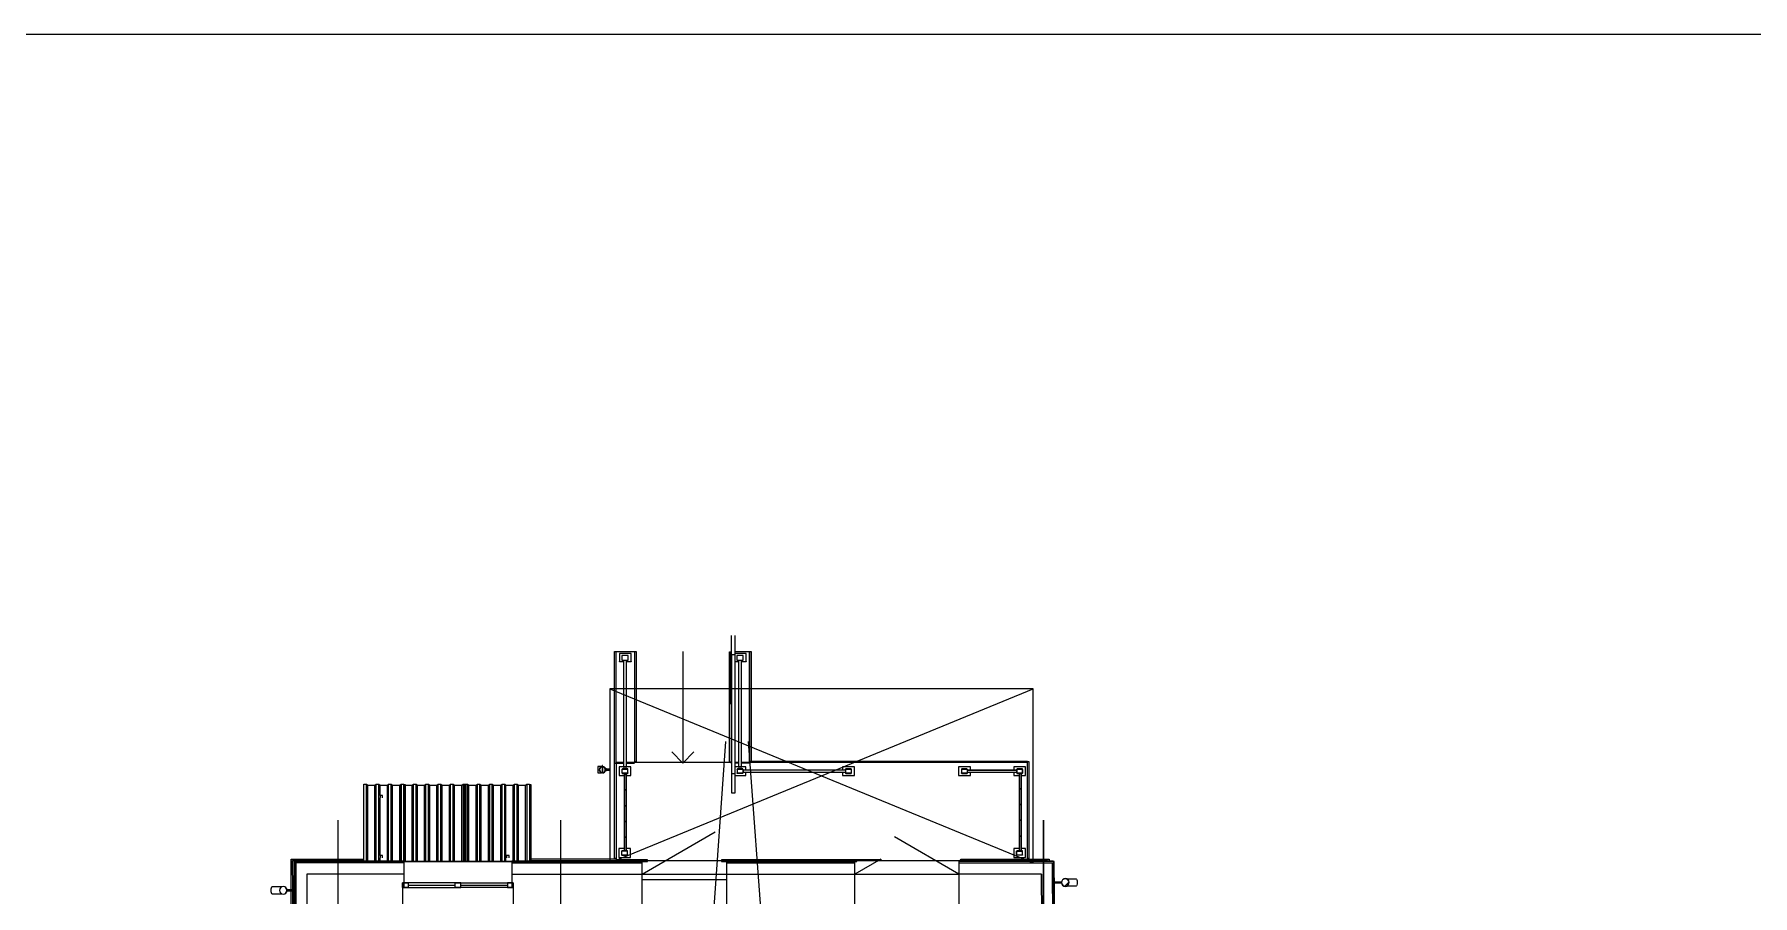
# Model space of a CAD drawing. Header units: millimetres. Extents: x -13069 to 207500, y -71366 to 56785.
# Drawn here: x 160737 to 183879, y 45186 to 56785 of the extents above; entities that cross this region are included whole.
import ezdxf

# ---------------------------------------------------------------- set-up
doc = ezdxf.new("R2010")
doc.units = ezdxf.units.MM
doc.layers.add('PDF _Геометрия', color=7, linetype='Continuous', true_color=0x999999)
doc.layers.add('PDF _Ригели', color=7, linetype='Continuous', true_color=0x959595)
doc.layers.add('PDF _Подложка без мебели', color=7, linetype='Continuous')

msp = doc.modelspace()

# ---------------------------------------------------------------- linework, layer by layer
at = {"layer": 'PDF _Геометрия', "color": 7, "lineweight": 13}
msp.add_lwpolyline([(207020.42, -26314.856), (207020.42, 56785.131), (90620.112, 56785.131), (90620.112, -26314.258)], close=True, dxfattribs=at)
at = {"layer": 'PDF _Подложка без мебели', "lineweight": 18}
for points in [[(170125.92, 48429.932), (170125.92, 48589.932), (170125.92, 48689.932)], [(170175.92, 48429.932), (170175.92, 48589.932), (170175.92, 48689.932)], [(168570.622, 45687.142), (168550.621, 45687.142), (168550.621, 48471.892), (168570.622, 48471.892)], [(168570.622, 46977.142), (168570.622, 48471.892), (168820.622, 48471.892), (168840.623, 48471.892), (168840.623, 46987.142), (168820.622, 46987.142)], [(168705.925, 48338.072), (168775.322, 48338.072), (168775.322, 48444.992), (168615.922, 48444.992), (168615.922, 48338.072), (168673.924, 48338.072)], [(168820.622, 48471.892), (168820.622, 46987.142), (168820.622, 46977.142)], [(169470.622, 48471.892), (169470.622, 48171.892), (169470.622, 47871.892), (169470.622, 47571.892), (169470.622, 47271.942), (169470.622, 46977.142)], [(170100.621, 48171.892), (170100.621, 48469.392), (170118.119, 48469.392)], [(170118.119, 47766.672), (170118.119, 48471.892), (170125.92, 48471.892)], [(170175.92, 48471.892), (170368.119, 48471.892), (170368.119, 46997.142), (174110.624, 46997.142), (174110.624, 46991.942), (174130.619, 46991.942), (174130.619, 45687.142), (174110.624, 45687.142)], [(170255.925, 48338.072), (170325.322, 48338.072), (170325.322, 48444.992), (170175.92, 48444.992)], [(170370.622, 46997.142), (170370.622, 48471.892), (170390.623, 48471.892), (170390.623, 46997.142)], [(168673.924, 48335.342), (168615.922, 48335.342), (168615.922, 48338.072)], [(168673.924, 46919.642), (168673.924, 48355.712)], [(168705.925, 48355.712), (168705.925, 46919.642)], [(168775.322, 48338.072), (168775.322, 48335.342), (168705.925, 48335.342)], [(170100.621, 47871.892), (170100.621, 48170.462)], [(170175.92, 48338.072), (170223.924, 48338.072)], [(170223.924, 48335.342), (170175.92, 48335.342)], [(170223.924, 46919.642), (170223.924, 48355.712)], [(170255.925, 48355.712), (170255.925, 46919.642)], [(170325.322, 48338.072), (170325.322, 48335.342), (170255.925, 48335.342)], [(168488.023, 47971.892), (174188.023, 45627.142), (174188.023, 47971.892), (168488.023, 47971.892), (168488.023, 45627.142), (174188.023, 47971.892)], [(170120.622, 47766.672), (170120.622, 46984.642), (170100.621, 46984.642), (170100.621, 47871.522)], [(169620.622, 47121.942), (169470.622, 46971.942), (169320.622, 47121.942)], [(170118.119, 46977.142), (170118.119, 46984.642)], [(170368.119, 46977.142), (170368.119, 46997.142)], [(168673.924, 46977.142), (168570.622, 46977.142), (168570.622, 45677.142), (167425.12, 45677.142)], [(168374.321, 46923.542), (168327.024, 46923.542), (168327.024, 46922.342), (168327.024, 46918.742), (168327.024, 46913.142), (168327.024, 46905.742), (168327.024, 46896.942), (168327.024, 46887.342), (168327.024, 46877.442), (168327.024, 46867.842), (168327.024, 46859.042), (168327.024, 46851.642), (168327.024, 46846.042), (168327.024, 46842.442), (168327.024, 46841.342), (168374.321, 46841.342)], [(168355.619, 46902.142), (168351.023, 46897.542)], [(168372.923, 46919.442), (168369.725, 46916.342)], [(168444.822, 46877.442), (168481.321, 46877.442), (168481.321, 46887.442), (168444.822, 46887.442)], [(168550.621, 46971.942), (168570.622, 46971.942), (168673.924, 46971.942)], [(168673.924, 46922.742), (168611.924, 46922.742), (168611.924, 46802.742), (168683.921, 46802.742)], [(168656.919, 46888.742), (168725.621, 46888.742)], [(168683.72, 45789.242), (168683.72, 46832.742)], [(168685.221, 46807.542), (168710.423, 46832.742), (168714.421, 46836.742)], [(170125.92, 46977.142), (168705.925, 46977.142)], [(168705.925, 46971.942), (168820.622, 46971.942)], [(168713.621, 46802.742), (168771.324, 46802.742), (168771.324, 46922.742), (168705.925, 46922.742)], [(168713.725, 45787.642), (168713.725, 46832.742)], [(168727.323, 46887.042), (168727.323, 46838.343)], [(168727.323, 46849.542), (168731.321, 46853.542)], [(170125.92, 46971.942), (170118.119, 46971.942)], [(170125.92, 46829.642), (170175.92, 46829.642)], [(170223.924, 46977.142), (170175.92, 46977.142)], [(170223.924, 46971.942), (170175.92, 46971.942)], [(170223.924, 46922.742), (170175.92, 46922.742)], [(170175.92, 46802.742), (170321.324, 46802.742), (170321.324, 46848.042)], [(170201.322, 46887.042), (170201.322, 46838.343)], [(170206.919, 46888.742), (170275.621, 46888.742)], [(170251.322, 46888.742), (170255.32, 46892.742), (170255.925, 46893.242)], [(174110.624, 45647.142), (174110.624, 45687.142), (174110.624, 46977.142), (170368.119, 46977.142), (170255.925, 46977.142)], [(170368.119, 46971.942), (170255.925, 46971.942)], [(170321.324, 46877.742), (170321.324, 46922.742), (170255.925, 46922.742)], [(170277.323, 46887.042), (170277.323, 46838.343)], [(171661.32, 46877.942), (170281.419, 46877.942), (170281.419, 46873.742), (170281.419, 46852.942), (170281.419, 46847.942), (171661.32, 46847.942)], [(171661.32, 46873.742), (170281.419, 46873.742)], [(171621.922, 46848.042), (171621.922, 46802.742), (171781.321, 46802.742), (171781.321, 46922.742), (171621.922, 46922.742), (171621.922, 46877.742)], [(171666.923, 46888.742), (171735.624, 46888.742)], [(171680.32, 46832.742), (171684.324, 46836.742)], [(173343.321, 46877.742), (173343.321, 46922.742), (173183.921, 46922.742), (173183.921, 46802.742), (173343.321, 46802.742), (173343.321, 46848.142)], [(173303.324, 46877.942), (173967.222, 46877.942)], [(173967.222, 46873.742), (173303.324, 46873.742)], [(173303.324, 46847.942), (173967.222, 46847.942)], [(174033.421, 46802.742), (174087.223, 46802.742), (174087.223, 46922.742), (173927.824, 46922.742), (173927.824, 46877.742)], [(173927.824, 46848.042), (173927.824, 46802.742), (174003.721, 46802.742)], [(173972.819, 46888.742), (174041.52, 46888.742)], [(174003.52, 45789.242), (174003.52, 46832.742)], [(174005.021, 46824.042), (174013.725, 46832.742), (174017.723, 46836.742)], [(174033.525, 45787.642), (174033.525, 46832.742)], [(174043.223, 46887.042), (174043.223, 46838.343)], [(174043.223, 46862.142), (174047.221, 46866.143)], [(165175.022, 45647.142), (165175.022, 46688.542), (165210.02, 46688.542), (165227.024, 46671.942), (165324.723, 46671.942), (165341.722, 46688.542), (165376.719, 46688.542), (165393.724, 46671.942), (165491.423, 46671.942), (165508.421, 46688.542), (165543.425, 46688.542), (165560.423, 46671.942), (165658.122, 46671.942), (165675.12, 46688.542), (165710.124, 46688.542), (165710.124, 45647.042)], [(165210.02, 45647.142), (165210.02, 46688.542)], [(165227.024, 45647.142), (165227.024, 46671.942)], [(165324.723, 45647.142), (165324.723, 46671.942)], [(165341.722, 45647.142), (165341.722, 46688.542)], [(165376.719, 45647.142), (165376.719, 46688.542)], [(165427.623, 46504.342), (165427.623, 46533.442), (165393.223, 46533.442), (165393.223, 46508.542)], [(165393.724, 46533.442), (165393.724, 46671.942)], [(165491.423, 45647.142), (165491.423, 46671.942)], [(165508.421, 45647.142), (165508.421, 46688.542)], [(165543.425, 45647.142), (165543.425, 46688.542)], [(165560.423, 45647.142), (165560.423, 46671.942)], [(165658.122, 45647.142), (165658.122, 46671.942)], [(165675.12, 46688.542), (165675.12, 45647.142)], [(165676.622, 45647.142), (165676.622, 46688.542), (165711.619, 46688.542), (165711.619, 45647.142)], [(165711.619, 46688.042), (165730.119, 46681.642), (165730.119, 45647.142)], [(165730.119, 46671.942), (165826.322, 46671.942), (165843.321, 46688.542), (165878.324, 46688.542), (165895.323, 46671.942), (165993.022, 46671.942), (166010.02, 46688.542), (166045.024, 46688.542), (166062.022, 46671.942), (166159.721, 46671.942), (166176.719, 46688.542), (166211.723, 46688.542), (166228.721, 46671.942), (166326.42, 46671.942), (166343.425, 46688.542), (166378.422, 46688.542), (166395.42, 46671.942), (166493.119, 46671.942), (166510.124, 46688.542), (166545.121, 46688.542), (166545.121, 45647.142)], [(165826.322, 45647.142), (165826.322, 46671.942)], [(165843.321, 45647.142), (165843.321, 46688.542)], [(165878.324, 45647.142), (165878.324, 46688.542)], [(165895.323, 45647.142), (165895.323, 46671.942)], [(165993.022, 45647.142), (165993.022, 46671.942)], [(166010.02, 45647.142), (166010.02, 46688.542)], [(166045.024, 45647.142), (166045.024, 46688.542)], [(166062.022, 45647.142), (166062.022, 46671.942)], [(166159.721, 45647.142), (166159.721, 46671.942)], [(166176.719, 45647.142), (166176.719, 46688.542)], [(166211.723, 45647.142), (166211.723, 46688.542)], [(166228.721, 45647.142), (166228.721, 46671.942)], [(166326.42, 45647.142), (166326.42, 46671.942)], [(166343.425, 45647.142), (166343.425, 46688.542)], [(166378.422, 45647.142), (166378.422, 46688.542)], [(166395.42, 45647.142), (166395.42, 46671.942)], [(166493.119, 45647.142), (166493.119, 46671.942)], [(166510.124, 46688.542), (166510.124, 45647.142)], [(166536.619, 45647.142), (166536.619, 46688.542), (166571.623, 46688.542), (166588.621, 46671.942), (166686.32, 46671.942), (166703.324, 46688.542), (166738.322, 46688.542), (166755.32, 46671.942), (166853.019, 46671.942), (166870.024, 46688.542), (166905.021, 46688.542), (166922.02, 46671.942), (167019.725, 46671.942), (167036.723, 46688.542), (167071.72, 46688.542), (167088.725, 46671.942), (167186.424, 46671.942), (167203.422, 46688.542), (167238.42, 46688.542), (167255.424, 46671.942), (167353.123, 46671.942), (167370.121, 46688.542), (167405.119, 46688.542), (167425.12, 46681.642), (167425.12, 45647.142)], [(166571.623, 45647.142), (166571.623, 46688.542)], [(166588.621, 45647.142), (166588.621, 46671.942)], [(166686.32, 45647.142), (166686.32, 46671.942)], [(166703.324, 45647.142), (166703.324, 46688.542)], [(166738.322, 45647.142), (166738.322, 46688.542)], [(166755.32, 45647.142), (166755.32, 46671.942)], [(166853.019, 45647.142), (166853.019, 46671.942)], [(166870.024, 45647.142), (166870.024, 46688.542)], [(166905.021, 45647.142), (166905.021, 46688.542)], [(166922.02, 45647.142), (166922.02, 46671.942)], [(167019.725, 45647.142), (167019.725, 46671.942)], [(167036.723, 45647.142), (167036.723, 46688.542)], [(167071.72, 45647.142), (167071.72, 46688.542)], [(167088.725, 45647.142), (167088.725, 46671.942)], [(167186.424, 45647.142), (167186.424, 46671.942)], [(167203.422, 45647.142), (167203.422, 46688.542)], [(167238.42, 45647.142), (167238.42, 46688.542)], [(167255.424, 45647.142), (167255.424, 46671.942)], [(167353.123, 45647.142), (167353.123, 46671.942)], [(167370.121, 46688.542), (167370.121, 45647.142)], [(167405.119, 46688.542), (167405.119, 45647.142)], [(168685.221, 46595.342), (168712.223, 46622.342)], [(174005.021, 46611.842), (174032.023, 46638.842)], [(165393.724, 45727.142), (165393.724, 46504.342)], [(168685.221, 46383.242), (168712.223, 46410.242)], [(174005.021, 46399.742), (174032.023, 46426.742)], [(168685.221, 46171.142), (168712.223, 46198.142)], [(174005.021, 46187.642), (174032.023, 46214.642)], [(167187.022, 45297.142), (167187.022, 45357.142), (167111.021, 45357.142), (167187.022, 45357.142), (167187.022, 45297.142), (167187.022, 44967.142), (168921.025, 44967.142), (168921.025, 45477.142), (169908.323, 46047.142)], [(168685.221, 45958.942), (168712.223, 45985.942)], [(170199.223, 44967.142), (170199.223, 44902.142), (171789.024, 44902.142), (171789.024, 44967.142), (171789.024, 45477.142), (173189.024, 45477.142), (172323.02, 45977.142)], [(174005.021, 45975.442), (174032.023, 46002.442)], [(164196.922, 45261.842), (164195.622, 45677.142), (165175.022, 45677.142)], [(164216.923, 45262.042), (164215.721, 45657.142), (165175.022, 45657.142)], [(164237.919, 41587.142), (164237.919, 45647.142), (165717.021, 45647.142), (165717.021, 45648.142), (164248.924, 45648.142), (164248.924, 45647.142)], [(164238.92, 45647.142), (164238.92, 41587.142)], [(165717.021, 45627.142), (164408.921, 45627.142), (164258.921, 45627.142), (164258.921, 41587.142), (164258.921, 45647.142)], [(165427.623, 45693.842), (165427.623, 45727.142), (165393.223, 45727.142), (165393.223, 45698.042)], [(165393.724, 45647.142), (165393.724, 45693.842)], [(165717.021, 45648.142), (167167.021, 45648.142)], [(165717.021, 45477.142), (165717.021, 45647.142), (167167.021, 45647.142), (167167.021, 45477.142), (167167.021, 45357.142), (167167.021, 45297.142)], [(167131.822, 45693.842), (167131.822, 45727.142), (167097.422, 45727.142), (167097.422, 45693.842)], [(168993.022, 45648.142), (167167.021, 45648.142), (167167.021, 45647.142), (168921.025, 45647.142)], [(167167.021, 45627.142), (168756.822, 45627.142), (168921.025, 45627.142)], [(167425.12, 45657.142), (168570.622, 45657.142)], [(168570.622, 45677.142), (168570.622, 45648.142)], [(168921.025, 45477.142), (168921.025, 45647.142), (168993.022, 45647.142), (168993.022, 45667.142), (168570.622, 45667.142)], [(168683.824, 45819.242), (168607.621, 45819.242), (168607.621, 45699.242), (168766.923, 45699.242), (168766.923, 45819.242), (168713.621, 45819.242)], [(168650.92, 45734.942), (168650.92, 45783.642)], [(168721.324, 45733.242), (168652.623, 45733.242)], [(168667.619, 45729.242), (168671.623, 45733.242)], [(168722.923, 45783.642), (168722.923, 45734.942)], [(168993.022, 45657.142), (169993.022, 45657.142)], [(172135.423, 45677.142), (171789.024, 45477.142), (171789.024, 45647.142), (171812.022, 45647.142), (171812.022, 45667.142), (169993.022, 45667.142), (169993.022, 45647.142), (170061.021, 45647.142), (170061.021, 45477.142)], [(171812.022, 45648.142), (169993.022, 45648.142)], [(170061.021, 45647.142), (171789.024, 45647.142)], [(170061.021, 45627.142), (170176.823, 45627.142), (171789.024, 45627.142)], [(171706.919, 45671.942), (172146.922, 45671.942)], [(171812.022, 45657.142), (173212.022, 45657.142)], [(174476.524, 44758.442), (174469.322, 45647.142), (173189.024, 45647.142), (173189.024, 45477.142)], [(173189.024, 45627.142), (173349.522, 45627.142), (174449.522, 45627.142), (174450.724, 45477.142), (174456.523, 44758.442), (174601.622, 44758.442)], [(173212.022, 45647.142), (173212.022, 45667.142), (174109.623, 45667.142), (174109.623, 45648.142)], [(174459.422, 45647.142), (174459.422, 45648.142), (173212.022, 45648.142)], [(173213.42, 45667.142), (173213.42, 45677.142), (174403.324, 45677.142), (174403.624, 45647.142)], [(174003.624, 45819.242), (173927.421, 45819.242), (173927.421, 45699.242), (174086.723, 45699.242), (174086.723, 45819.242), (174033.421, 45819.242)], [(173970.719, 45734.942), (173970.719, 45783.642)], [(173972.422, 45730.742), (173974.925, 45733.242)], [(174041.124, 45733.242), (173972.422, 45733.242)], [(174032.023, 45790.342), (174029.319, 45787.642), (174026.921, 45785.242)], [(174109.623, 45657.142), (174383.525, 45657.142), (174383.622, 45647.142)], [(174279.521, 38111.242), (174359.52, 38111.842), (174300.022, 45477.142), (174300.724, 45477.142), (174360.319, 38111.842), (174510.319, 38113.043), (174450.724, 45477.142), (174449.522, 45627.142), (174469.523, 45627.142)], [(175896.623, 42355.943), (174606.62, 42355.943), (174606.62, 42316.142), (174609.324, 42313.442), (174649.119, 42313.442), (174651.622, 42310.942), (174651.622, 42308.442), (174601.622, 42308.442), (174601.622, 42358.442), (174601.622, 42508.442), (174474.723, 42508.442), (174458.525, 44508.442), (174601.622, 44508.442), (174601.622, 44558.442), (174601.622, 44608.442), (174601.622, 44758.442), (174601.622, 44778.442), (174477.525, 44778.442), (174470.524, 45647.142), (174469.523, 45647.142), (174476.524, 44778.442), (174477.323, 44778.442), (174477.323, 44758.442)], [(165717.021, 45297.142), (165717.021, 45357.142), (165717.021, 45477.142), (164408.921, 45477.142), (164408.921, 37577.142)], [(167167.021, 45477.142), (168921.025, 45477.142), (170061.021, 45477.142), (171789.024, 45477.142)], [(170061.021, 45397.142), (168921.025, 45397.142)], [(170061.125, 45477.142), (170061.021, 45477.142), (170061.021, 44967.142)], [(174300.022, 45477.142), (173189.024, 45477.142), (173189.024, 44967.142), (173794.12, 44967.142), (173840.519, 39227.542), (173296.72, 39236.743), (171925.022, 39236.743)], [(174570.719, 45367.442), (174472.721, 45366.642)], [(174670.219, 45368.542), (174615.721, 45314.042)], [(174634.22, 45412.942), (174635.52, 45412.942), (174638.224, 45413.042), (174641.124, 45413.042), (174644.12, 45413.042), (174647.422, 45413.042), (174650.92, 45413.142), (174654.624, 45413.142), (174658.525, 45413.142), (174662.522, 45413.242), (174666.722, 45413.242), (174671.122, 45413.242), (174675.724, 45413.343), (174680.424, 45413.343), (174685.221, 45413.343), (174690.22, 45413.442), (174695.323, 45413.442), (174700.523, 45413.542), (174705.925, 45413.542), (174711.32, 45413.642), (174716.923, 45413.642), (174722.52, 45413.642), (174724.925, 45413.742), (174767.424, 45414.042)], [(163942.723, 45307.242), (163985.221, 45307.242), (163990.922, 45307.242), (163996.519, 45307.242), (164002.024, 45307.242), (164007.42, 45307.242), (164012.62, 45307.242), (164017.82, 45307.242), (164022.819, 45307.242), (164027.824, 45307.242), (164032.524, 45307.242), (164037.12, 45307.242), (164041.624, 45307.242), (164045.921, 45307.242), (164050.022, 45307.242), (164053.923, 45307.242), (164057.719, 45307.242), (164061.32, 45307.242), (164064.622, 45307.242), (164067.82, 45307.242), (164070.823, 45307.242), (164073.521, 45307.242), (164075.92, 45307.242)], [(164075.92, 45207.242), (164074.62, 45207.242), (164071.922, 45207.242), (164069.12, 45207.242), (164066.02, 45207.242), (164062.724, 45207.242), (164059.22, 45207.242), (164055.522, 45207.242), (164051.622, 45207.242), (164047.624, 45207.242), (164043.425, 45207.242), (164039.024, 45207.242), (164034.422, 45207.242), (164029.82, 45207.242), (164024.925, 45207.242), (164019.92, 45207.242), (164014.823, 45207.242), (164009.623, 45207.242), (164004.222, 45207.242), (163998.82, 45207.242), (163993.223, 45207.242), (163987.62, 45207.242), (163985.221, 45207.242), (163942.723, 45207.242)], [(164238.92, 45262.242), (164139.72, 45262.242)], [(164139.72, 45252.243), (164238.92, 45252.243)], [(164208.323, 41587.142), (164197.02, 45252.642)], [(164228.324, 41587.142), (164217.021, 45252.442)], [(165697.02, 45297.142), (165773.02, 45297.142), (166404.02, 45297.142), (166480.021, 45297.142), (166480.021, 45357.142), (166404.02, 45357.142), (166480.021, 45357.142), (167111.021, 45357.142), (167111.021, 45297.142), (167187.022, 45297.142), (167111.021, 45297.142), (166480.021, 45297.142), (166404.02, 45297.142), (166404.02, 45357.142), (165773.02, 45357.142), (165697.02, 45357.142), (165773.02, 45357.142), (165773.02, 45297.142), (165697.02, 45297.142), (165697.02, 45357.142), (165697.02, 45297.142), (165697.02, 44967.142)], [(165773.02, 45327.142), (166404.02, 45327.142)], [(166480.021, 45327.142), (167111.021, 45327.142)], [(174472.819, 45356.642), (174570.823, 45357.442)], [(174768.223, 45314.042), (174725.724, 45313.742), (174720.024, 45313.642), (174714.421, 45313.642), (174708.921, 45313.542), (174703.52, 45313.542), (174698.32, 45313.442), (174693.119, 45313.442), (174688.121, 45313.442), (174683.219, 45313.343), (174678.422, 45313.343), (174673.82, 45313.343), (174669.322, 45313.242), (174665.025, 45313.242), (174660.923, 45313.142), (174657.023, 45313.142), (174653.221, 45313.142), (174649.723, 45313.142), (174646.324, 45313.042), (174643.119, 45313.042), (174640.22, 45313.042), (174637.425, 45313.042), (174635.124, 45312.942)]]:
    msp.add_lwpolyline(points, dxfattribs=at)
for points in [[(168648.722, 48355.712), (168733.824, 48355.712), (168733.824, 48421.132), (168648.722, 48421.132)], [(170175.92, 46669.642), (170175.92, 46829.642), (170175.92, 48429.932), (170125.92, 48429.932), (170125.92, 46829.642), (170125.92, 46669.642), (170125.92, 46569.642), (170175.92, 46569.642)], [(170198.722, 48355.712), (170283.824, 48355.712), (170283.824, 48421.132), (170198.722, 48421.132)], [(168388.023, 46843.642), (168388.023, 46921.242)], [(168673.924, 46919.642), (168673.924, 46892.742), (168705.925, 46892.742), (168705.925, 46919.642)], [(168685.221, 45787.642), (168712.223, 45787.642), (168712.223, 46832.742), (168685.221, 46832.742)], [(170223.924, 46919.642), (170223.924, 46892.742), (170255.925, 46892.742), (170255.925, 46919.642)], [(174005.021, 45787.642), (174032.023, 45787.642), (174032.023, 46832.742), (174005.021, 46832.742)]]:
    msp.add_lwpolyline(points, close=True, dxfattribs=at)
for points in [[(168385.923, 46925.942, 0.399689028), (168344.419, 46882.442, 0.414570508), (168388.121, 46839.142, 0.348007386), (168430.223, 46872.442), (168444.822, 46872.442), (168444.822, 46892.342), (168430.119, 46892.342)], [(168390.519, 46925.942, -0.331989255), (168430.119, 46892.342, 0.332502397), (168390.519, 46925.642), (168390.519, 46939.242), (168385.923, 46939.242), (168385.923, 46925.642, 0.399088123), (168344.92, 46882.442, 0.414457075), (168388.121, 46839.142, 0.347626309), (168430.424, 46872.342)], [(168423.124, 46903.542, 0.123178425), (168407.92, 46918.242, 0.124530486), (168388.725, 46923.342, 0.124494035), (168368.119, 46918.242, 0.123178884), (168352.922, 46903.542)], [(168651.322, 46887.042), (168651.322, 46838.343, 0.415340483), (168656.919, 46832.742), (168725.621, 46832.742)], [(168725.621, 46836.742), (168656.919, 46836.742, -0.421325349), (168655.32, 46838.343), (168655.32, 46887.042)], [(168731.321, 46838.343), (168731.321, 46887.042, 0.414493557), (168725.621, 46892.742), (168656.919, 46892.742)], [(170275.621, 46832.742), (170206.919, 46832.742, -0.415340472), (170201.322, 46838.642), (170205.32, 46842.642)], [(170275.621, 46836.742), (170206.919, 46836.742, -0.421325408), (170205.32, 46838.343), (170205.32, 46887.042)], [(170281.321, 46838.343), (170281.321, 46887.042, 0.414493568), (170275.621, 46892.742), (170206.919, 46892.742)], [(171661.32, 46887.042), (171661.32, 46838.343, 0.415118063), (171666.923, 46832.742), (171735.624, 46832.742)], [(171735.624, 46836.742), (171666.923, 46836.742, -0.422745746), (171665.324, 46838.343), (171665.324, 46887.042)], [(171741.319, 46838.343), (171741.319, 46887.042, 0.414712934), (171735.624, 46892.742), (171666.923, 46892.742)], [(171738.92, 46891.342), (171736.863, 46889.383, -0.418963281), (171737.321, 46887.042), (171737.321, 46838.343)], [(173297.721, 46892.742), (173229.02, 46892.742, 0.414493581), (173223.32, 46887.042), (173223.32, 46838.343)], [(173227.323, 46838.343), (173227.323, 46887.042, -0.418963321), (173229.02, 46888.742), (173297.721, 46888.742)], [(173229.02, 46832.742), (173297.721, 46832.742, 0.415111376), (173303.324, 46838.343), (173303.324, 46887.042)], [(173299.321, 46887.042), (173299.321, 46838.343, -0.42274564), (173297.721, 46836.742), (173229.02, 46836.742)], [(173967.222, 46887.042), (173967.222, 46838.343, 0.414935569), (173972.819, 46832.742), (174041.52, 46832.742)], [(174041.52, 46836.742), (173972.819, 46836.742, -0.421315099), (173971.22, 46838.343), (173971.22, 46887.042)], [(174047.221, 46838.343), (174047.221, 46887.042, 0.414493575), (174041.52, 46892.742), (173972.819, 46892.742)], [(164826.622, -7031.659, -0.414190219), (165226.622, -7431.659, -0.4141845), (164826.622, -7831.659, -0.4141845), (164426.622, -7431.659, -0.414190219), (164826.622, -7031.659), (164826.622, 46201.342)], [(167826.622, -7031.659, -0.414190219), (168226.622, -7431.659, -0.4141845), (167826.622, -7831.659, -0.4141845), (167426.622, -7431.659, -0.414190219), (167826.622, -7031.659), (167826.622, 46201.342)], [(174326.622, -7031.659, -0.414190219), (174726.622, -7431.659, -0.4141845), (174326.622, -7831.659, -0.4141845), (173926.622, -7431.659, -0.414190219), (174326.622, -7031.659), (174326.622, 46201.342), (174326.622, -6109.058)], [(168646.922, 45783.642), (168646.922, 45734.942, 0.407902567), (168652.623, 45729.242), (168721.324, 45729.242)], [(168726.921, 45734.942), (168726.921, 45783.642, 0.415313586), (168721.324, 45789.242), (168652.623, 45789.242)], [(168725.399, 45787.022), (168723.02, 45784.642, 0.421420941), (168721.324, 45785.242), (168652.623, 45785.242)], [(174041.124, 45729.242), (173972.016, 45730.339), (173971.421, 45729.742, -0.407902588), (173966.722, 45734.942), (173966.722, 45783.642)], [(174046.72, 45734.942), (174046.72, 45783.642, 0.415313612), (174041.124, 45789.242), (173972.422, 45789.242)], [(173972.422, 45785.242), (174041.124, 45785.242, -0.421420709), (174042.723, 45783.642), (174042.723, 45734.942)], [(174673.625, 45363.343, 0.412300582), (174621.623, 45414.842, 0.414646556), (174569.621, 45362.442, 0.41050283), (174621.623, 45310.842, 0.413929051), (174673.625, 45363.343)], [(174571.623, 45362.442, 0.410391843), (174621.623, 45312.842, 0.4140015), (174671.623, 45363.242, 0.412612432), (174621.623, 45412.842, 0.4140015), (174571.623, 45362.442)]]:
    msp.add_lwpolyline(points, format="xyb", dxfattribs=at)
for points in [[(168429.124, 46882.442, 0.413310348), (168388.023, 46923.542, 0.413310757), (168346.922, 46882.442, 0.414218692), (168388.023, 46841.342, 0.414218284)], [(168349.223, 46882.442, 0.414612024), (168388.023, 46843.642, 0.414611591), (168426.823, 46882.442, 0.413653995), (168388.023, 46921.242, 0.413654429)], [(164088.92, 45205.242, 0.413928007), (164140.922, 45257.242, 0.413925942), (164088.92, 45309.242, 0.413949822), (164036.924, 45257.242, 0.413951888)], [(164088.92, 45307.242, 0.4140015), (164038.92, 45257.242, 0.4140015), (164088.92, 45207.242, 0.4140015), (164138.92, 45257.242, 0.4140015)]]:
    msp.add_lwpolyline(points, format="xyb", close=True, dxfattribs=at)
for centre, radius, start, end in [((168388.375, 46882.326), 41.364, 151.2169479, 178.8691784), ((168388.373, 46882.458), 41.362, 181.1300484, 208.7838254), ((168387.904, 46882.226), 40.793, 210.9578738, 239.0482646), ((168387.802, 46881.954), 40.514, 240.9338944, 269.3200461), ((168388.244, 46881.93), 40.49, 270.6804317, 299.0748096), ((168388.142, 46882.227), 40.793, 300.9515825, 329.0418698), ((168387.743, 46882.359), 41.285, 1.0877798, 28.7919322), ((168387.745, 46882.426), 41.282, 331.2072954, 358.9129927)]:
    msp.add_arc(centre, radius, start, end, dxfattribs=at)
for points in [[(168651.322, 46887.042), (168651.322, 46890.242), (168653.819, 46892.742), (168656.919, 46892.742)], [(168655.32, 46887.042), (168655.32, 46888.042), (168656.022, 46888.742), (168656.919, 46888.742)], [(168725.621, 46888.742), (168726.524, 46888.742), (168727.323, 46888.042), (168727.323, 46887.042)], [(168731.321, 46838.343), (168731.321, 46835.242), (168728.721, 46832.742), (168725.621, 46832.742)], [(168727.323, 46838.343), (168727.323, 46837.442), (168726.524, 46836.742), (168725.621, 46836.742)], [(170201.322, 46887.042), (170201.322, 46890.242), (170203.819, 46892.742), (170206.919, 46892.742)], [(170205.32, 46887.042), (170205.32, 46888.042), (170206.022, 46888.742), (170206.919, 46888.742)], [(170275.621, 46888.742), (170276.524, 46888.742), (170277.323, 46888.042), (170277.323, 46887.042)], [(170281.321, 46838.343), (170281.321, 46835.242), (170278.721, 46832.742), (170275.621, 46832.742)], [(170277.323, 46838.343), (170277.323, 46837.442), (170276.524, 46836.742), (170275.621, 46836.742)], [(171661.32, 46887.042), (171661.32, 46890.242), (171663.822, 46892.742), (171666.923, 46892.742)], [(171665.324, 46887.042), (171665.324, 46888.042), (171666.02, 46888.742), (171666.923, 46888.742)], [(171741.319, 46838.343), (171741.319, 46835.242), (171738.725, 46832.742), (171735.624, 46832.742)], [(171737.321, 46838.343), (171737.321, 46837.442), (171736.521, 46836.742), (171735.624, 46836.742)], [(173229.02, 46832.742), (173225.92, 46832.742), (173223.32, 46835.242), (173223.32, 46838.343)], [(173229.02, 46836.742), (173228.123, 46836.742), (173227.323, 46837.442), (173227.323, 46838.343)], [(173297.721, 46892.742), (173300.822, 46892.742), (173303.324, 46890.242), (173303.324, 46887.042)], [(173297.721, 46888.742), (173298.625, 46888.742), (173299.321, 46888.042), (173299.321, 46887.042)], [(173967.222, 46887.042), (173967.222, 46890.242), (173969.725, 46892.742), (173972.819, 46892.742)], [(173971.22, 46887.042), (173971.22, 46888.042), (173971.922, 46888.742), (173972.819, 46888.742)], [(174041.52, 46888.742), (174042.424, 46888.742), (174043.223, 46888.042), (174043.223, 46887.042)], [(174047.221, 46838.343), (174047.221, 46835.242), (174044.621, 46832.742), (174041.52, 46832.742)], [(174043.223, 46838.343), (174043.223, 46837.442), (174042.424, 46836.742), (174041.52, 46836.742)], [(168646.922, 45783.642), (168646.922, 45786.742), (168649.522, 45789.242), (168652.623, 45789.242)], [(168650.92, 45783.642), (168650.92, 45784.542), (168651.719, 45785.242), (168652.623, 45785.242)], [(168652.623, 45733.242), (168651.719, 45733.242), (168650.92, 45734.042), (168650.92, 45734.942)], [(168726.921, 45734.942), (168726.921, 45731.842), (168724.424, 45729.242), (168721.324, 45729.242)], [(168722.923, 45734.942), (168722.923, 45734.042), (168722.221, 45733.242), (168721.324, 45733.242)], [(173966.722, 45783.642), (173966.722, 45786.742), (173969.322, 45789.242), (173972.422, 45789.242)], [(173970.719, 45783.642), (173970.719, 45784.542), (173971.519, 45785.242), (173972.422, 45785.242)], [(173972.422, 45733.242), (173971.519, 45733.242), (173970.719, 45734.042), (173970.719, 45734.942)], [(174046.72, 45734.942), (174046.72, 45731.842), (174044.224, 45729.242), (174041.124, 45729.242)], [(174042.723, 45734.942), (174042.723, 45734.042), (174042.021, 45733.242), (174041.124, 45733.242)], [(174569.621, 45362.442), (174569.621, 45362.642), (174569.621, 45362.742), (174569.621, 45362.842)], [(174571.623, 45362.442), (174571.623, 45362.642), (174571.623, 45362.742), (174571.623, 45362.842)], [(174671.623, 45363.242), (174671.623, 45363.142), (174671.623, 45363.042), (174671.623, 45362.842)], [(174673.625, 45363.343), (174673.625, 45363.142), (174673.625, 45363.042), (174673.625, 45362.842)], [(174767.409, 45413.787), (174775.909, 45413.856), (174782.99, 45391.513), (174783.213, 45363.913)], [(174783.213, 45363.913), (174783.436, 45336.314), (174776.718, 45313.86), (174768.218, 45313.791)], [(163927.047, 45257.121), (163927.047, 45284.721), (163934.047, 45307.121), (163942.547, 45307.121)], [(163942.547, 45207.121), (163934.047, 45207.121), (163927.047, 45229.521), (163927.047, 45257.121)]]:
    msp.add_open_spline(points, degree=3, dxfattribs=at)
at = {"layer": 'PDF _Ригели', "lineweight": 18}
for points in [[(169874.62, 44775.342), (170051.023, 47262.542)], [(170556.919, 44532.842), (170356.12, 47262.542)]]:
    msp.add_lwpolyline(points, dxfattribs=at)
at = {"layer": 'PDF _Ригели', "color": 7, "lineweight": 18}
for points in [[(164826.622, -2015.058), (164826.622, 46201.342)], [(167826.622, -2015.058), (167826.622, 46201.342)], [(174326.622, -2015.058), (174326.622, 46201.342)]]:
    msp.add_lwpolyline(points, dxfattribs=at)

doc.saveas('drawing.dxf')
